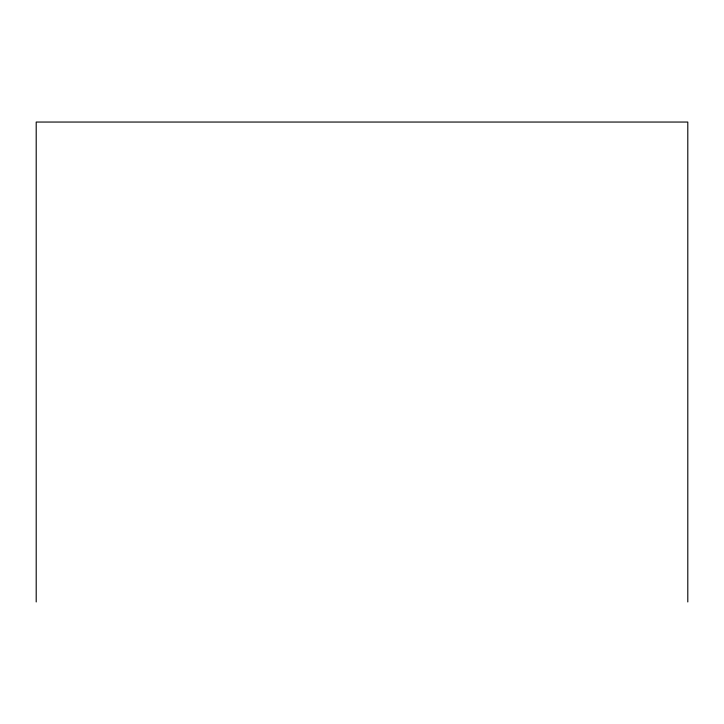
<?xml version="1.0" encoding="UTF-8"?>
<svg xmlns="http://www.w3.org/2000/svg" width="724" height="724" viewBox="0 0 724 724"><rect width="100%" height="100%" fill="white"/><g stroke="black" fill="none" stroke-linecap="round" stroke-linejoin="round"><path stroke-width="1.09" d="M687.8 601.952L687.8 122.048L36.2 122.048L36.2 601.952"/></g></svg>
